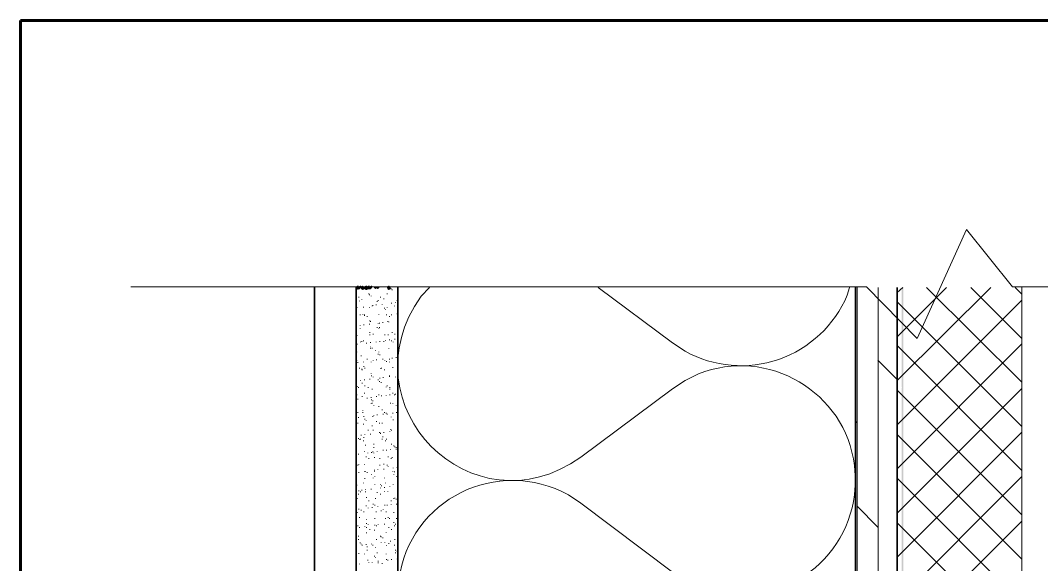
# Model space of a CAD drawing. Header units: inches. Extents: x 5 to 516, y -193 to 129.
# Drawn here: x 14.901 to 16.946, y -164.275 to -163.186 of the extents above; entities that cross this region are included whole.
import ezdxf

# ---------------------------------------------------------------- set-up
doc = ezdxf.new("R2010")
doc.units = ezdxf.units.IN
doc.header["$MEASUREMENT"] = 0
doc.layers.add('PDF7_Geometry', color=7, linetype='Continuous')
doc.layers.add('PDF7_Solid Fills', color=7, linetype='Continuous')

msp = doc.modelspace()

# ---------------------------------------------------------------- hatches: boundary and pattern name
at = {"layer": 'PDF7_Solid Fills', "transparency": 33554559}
for points in [[(15.5779932, -163.7191165), (15.575771, -163.7224498), (15.5791054, -163.7246707), (15.5824388, -163.7224485), (15.5824377, -163.7191165)], [(15.586883, -163.7191163), (15.5835497, -163.7202274), (15.5835497, -163.7235607), (15.586883, -163.725783), (15.5902164, -163.7202274)], [(15.5935517, -163.7191163), (15.5902183, -163.7202274), (15.586885, -163.725782), (15.5902183, -163.7235607), (15.5935517, -163.725783), (15.596885, -163.7202274)], [(15.5946594, -163.7191163), (15.591326, -163.7202274), (15.591326, -163.7235607), (15.5946594, -163.725783), (15.5979927, -163.7202274)], [(15.5979947, -163.7224486), (15.6002169, -163.7191152), (15.5979947, -163.7191152), (15.5979947, -163.7202264), (15.5946613, -163.725782), (15.5979947, -163.7235598)], [(15.6046601, -163.7191151), (15.5979934, -163.7224485), (15.6013267, -163.7246707), (15.6046601, -163.7224485)], [(15.6124441, -163.7235519), (15.6139196, -163.7215845), (15.6168839, -163.7235607), (15.6168884, -163.7235519), (15.6202149, -163.7191165), (15.6191038, -163.7191165), (15.6143413, -163.7210222), (15.6157707, -163.7191165), (15.6102153, -163.7191165), (15.6091076, -163.7191165), (15.609104, -163.7213387), (15.6124397, -163.7235607)], [(15.6391065, -163.7191163), (15.6357732, -163.7202274), (15.6357732, -163.7235607), (15.6391065, -163.725783), (15.6424399, -163.7202274)], [(16.6657709, -164.9480052), (16.6657742, -164.9480041), (16.6913297, -164.966893), (16.6691075, -164.946893), (16.6691042, -164.9468941), (16.6657709, -163.7202273)]]:
    msp.add_hatch(color=256, dxfattribs=at).paths.add_polyline_path(points)

# ---------------------------------------------------------------- linework, layer by layer
at = {"layer": 'PDF7_Geometry', "lineweight": 60}
msp.add_lwpolyline([(59.9013316, -193.1846724), (59.9013316, -163.1857822), (14.901328, -163.1857822), (14.901328, -193.1846724)], dxfattribs=at)
at = {"layer": 'PDF7_Geometry', "lineweight": 15}
for points in [[(15.1224404, -163.7191165), (16.5957738, -163.7191165), (16.6968849, -163.8224498), (16.7957738, -163.604672), (16.887996, -163.7191165), (18.5957739, -163.7191165)], [(15.5746612, -163.7246707), (15.5746612, -163.7235596)], [(15.6435495, -163.7235607), (15.6435495, -163.7224496)], [(15.6457739, -163.7257829), (15.6457739, -163.7246718)], [(15.7202187, -163.7202264), (15.7035521, -163.7380042)], [(16.5768856, -167.5857821), (16.5768856, -163.7202261)], [(16.6191039, -167.5857821), (16.6191039, -163.7202261)], [(16.6568824, -163.9068923), (16.8446602, -163.7202256)], [(16.6568824, -163.8191147), (16.7557713, -163.7202258)], [(16.6568824, -163.7202264), (16.6568824, -167.5857824), (16.9068824, -167.5857824), (16.9068824, -163.7202264)], [(16.6568824, -163.7302271), (16.6679935, -163.7202271)], [(16.9068824, -163.9102266), (16.7157713, -163.7202266)], [(16.9068824, -163.822449), (16.8046602, -163.7202268)], [(16.9068824, -163.7335592), (16.8935491, -163.7202259)], [(15.5791054, -163.7402256), (15.5791054, -163.7391145)], [(15.5802176, -163.7480042), (15.5802176, -163.7468931)], [(15.5846619, -163.7446699), (15.5846619, -163.7435588)], [(15.5991069, -163.7335592), (15.5991069, -163.7324481)], [(15.6002191, -163.7357813), (15.6002191, -163.7346702)], [(15.6035511, -163.7380057), (15.6035511, -163.7368946)], [(15.6157717, -163.7491164), (15.6157717, -163.7480053)], [(15.6179961, -163.7468943), (15.6179961, -163.7457832)], [(15.6224404, -163.7402256), (15.6224404, -163.7391145)], [(15.6291045, -163.7435599), (15.6291045, -163.7424488)], [(15.6357732, -163.7335592), (15.6357732, -163.7324481)], [(15.6557746, -163.7468943), (15.6557746, -163.7457832)], [(16.6568824, -163.9957821), (16.9068824, -163.7457821)], [(16.9068824, -163.9991164), (16.6568824, -163.7491164)], [(15.5757734, -163.761337), (15.5757734, -163.7602259)], [(15.587994, -163.7602271), (15.587994, -163.7591159)], [(15.6002191, -163.761337), (15.6002191, -163.7602259)], [(15.605771, -163.7580049), (15.605771, -163.7568938)], [(15.6068832, -163.7568927), (15.6068832, -163.7557816)], [(15.6135519, -163.7557828), (15.6135519, -163.7546717)], [(15.6257725, -163.7546706), (15.6257725, -163.7535595)], [(15.6302167, -163.7624492), (15.6302167, -163.7613381)], [(15.6324411, -163.7646713), (15.6324411, -163.7635602)], [(15.6357732, -163.761337), (15.6357732, -163.7602259)], [(15.6446617, -163.7524485), (15.6446617, -163.7513374)], [(15.6502182, -163.7580049), (15.6502182, -163.7568938)], [(15.652438, -163.7513385), (15.652438, -163.7502274)], [(15.5813298, -163.775782), (15.5813298, -163.7746709)], [(15.5868818, -163.774672), (15.5868818, -163.7735609)], [(15.5902183, -163.775782), (15.5902183, -163.7746709)], [(15.5902183, -163.7768942), (15.5902183, -163.7757831)], [(15.5957703, -163.7791163), (15.5957703, -163.7780052)], [(15.6013267, -163.7880048), (15.6013267, -163.7868937)], [(15.6024389, -163.7891148), (15.6024389, -163.7880037)], [(15.6191038, -163.774672), (15.6191038, -163.7735609)], [(15.634661, -163.775782), (15.634661, -163.7746709)], [(15.6368854, -163.7891148), (15.6368854, -163.7880037)], [(15.6391053, -163.790227), (15.6391053, -163.7891159)], [(15.6402174, -163.7791163), (15.6402174, -163.7780052)], [(15.6446617, -163.775782), (15.6446617, -163.7746709)], [(15.6557746, -163.7735598), (15.6557746, -163.7724487)], [(15.5813298, -163.7968934), (15.5813298, -163.7957823)], [(15.5813298, -163.8035598), (15.5813298, -163.8024486)], [(15.5891062, -163.7957812), (15.5891062, -163.7946701)], [(15.6002191, -163.7946712), (15.6002191, -163.7935601)], [(15.6013267, -163.8113384), (15.6013267, -163.8102272)], [(15.6157717, -163.8013376), (15.6157717, -163.8002265)], [(15.6179961, -163.7935613), (15.6179961, -163.7924502)], [(15.6191038, -163.8035598), (15.6191038, -163.8024486)], [(15.620216, -163.7924491), (15.620216, -163.791338)], [(15.620216, -163.8013376), (15.620216, -163.8002265)], [(15.6268847, -163.7913369), (15.6268847, -163.7902258)], [(15.6457739, -163.8113384), (15.6457739, -163.8102272)], [(15.5757734, -163.8168926), (15.5757734, -163.8157814)], [(15.5824375, -163.8302276), (15.5824375, -163.8291165)], [(15.5846619, -163.8291154), (15.5846619, -163.8280043)], [(15.587994, -163.8280032), (15.587994, -163.8268921)], [(15.6013267, -163.8157826), (15.6013267, -163.8146715)], [(15.6024389, -163.8313375), (15.6024389, -163.8302264)], [(15.6079954, -163.8146704), (15.6079954, -163.8135593)], [(15.6135519, -163.8302276), (15.6135519, -163.8291165)], [(15.6213282, -163.8291154), (15.6213282, -163.8280043)], [(15.6291045, -163.8291154), (15.6291045, -163.8280043)], [(15.6313289, -163.8157826), (15.6313289, -163.8146715)], [(15.6324411, -163.8268933), (15.6324411, -163.8257822)], [(15.6379931, -163.8157826), (15.6379931, -163.8146715)], [(15.6402174, -163.8257833), (15.6402174, -163.8246722)], [(15.6446617, -163.8280032), (15.6446617, -163.8268921)], [(15.6479938, -163.8302276), (15.6479938, -163.8291165)], [(15.6513258, -163.8146704), (15.6513258, -163.8135593)], [(15.6513258, -163.8246711), (15.6513258, -163.82356)], [(15.5746612, -163.8502268), (15.5746612, -163.8491157)], [(15.5757734, -163.8346719), (15.5757734, -163.8335608)], [(15.5946626, -163.8324497), (15.5946626, -163.8313386)], [(15.6024389, -163.8402261), (15.6024389, -163.839115)], [(15.6024389, -163.8435604), (15.6024389, -163.8424493)], [(15.605771, -163.8424482), (15.605771, -163.8413371)], [(15.6124397, -163.8468925), (15.6124397, -163.8457814)], [(15.6191038, -163.8502268), (15.6191038, -163.8491157)], [(15.6391053, -163.8435604), (15.6391053, -163.8424493)], [(16.6568824, -164.0835597), (16.9068824, -163.8335597)], [(16.9068824, -164.086894), (16.6568824, -163.836894)], [(15.5746612, -163.8668939), (15.5746612, -163.8657828)], [(15.5768856, -163.8713382), (15.5768856, -163.8702271)], [(15.5835497, -163.8580054), (15.5835497, -163.8568943)], [(15.587994, -163.870226), (15.587994, -163.8691149)], [(15.5957703, -163.8646718), (15.5957703, -163.8635607)], [(15.6035511, -163.870226), (15.6035511, -163.8691149)], [(15.6079954, -163.8668939), (15.6079954, -163.8657828)], [(15.6146595, -163.8657817), (15.6146595, -163.8646706)], [(15.6179961, -163.8546711), (15.6179961, -163.8535599)], [(15.6213282, -163.855781), (15.6213282, -163.8546699)], [(15.6268847, -163.8646718), (15.6268847, -163.8635607)], [(15.6313289, -163.8668939), (15.6313289, -163.8657828)], [(15.634661, -163.869116), (15.634661, -163.8680049)], [(15.6402174, -163.8646718), (15.6402174, -163.8635607)], [(15.6402174, -163.870226), (15.6402174, -163.8691149)], [(15.6457739, -163.8624496), (15.6457739, -163.8613385)], [(15.6535502, -163.8613375), (15.6535502, -163.8602263)], [(16.6568824, -163.9046724), (16.6179935, -163.8657835)], [(15.5802176, -163.8824488), (15.5802176, -163.8813377)], [(15.5846619, -163.884671), (15.5846619, -163.8835599)], [(15.5857741, -163.8857832), (15.5857741, -163.8846721)], [(15.5891062, -163.8791145), (15.5891062, -163.8780034)], [(15.591326, -163.8824488), (15.591326, -163.8813377)], [(15.6224404, -163.8835588), (15.6224404, -163.8824477)], [(15.6246603, -163.8824488), (15.6246603, -163.8813377)], [(15.6302167, -163.8857832), (15.6302167, -163.8846721)], [(15.6468816, -163.8813389), (15.6468816, -163.8802278)], [(15.5824375, -163.9068923), (15.5824375, -163.9057812)], [(15.5857741, -163.9124487), (15.5857741, -163.9113376)], [(15.5902183, -163.9057824), (15.5902183, -163.9046712)], [(15.6013267, -163.9046724), (15.6013267, -163.9035613)], [(15.6035511, -163.8935595), (15.6035511, -163.8924484)], [(15.6046633, -163.8980038), (15.6046633, -163.8968926)], [(15.6079954, -163.9002259), (15.6079954, -163.8991148)], [(15.6179961, -163.9057824), (15.6179961, -163.9046712)], [(15.620216, -163.9091167), (15.620216, -163.9080056)], [(15.6213282, -163.902448), (15.6213282, -163.9013369)], [(15.6235481, -163.9113366), (15.6235481, -163.9102254)], [(15.6279969, -163.9013381), (15.6279969, -163.900227)], [(15.6402174, -163.8980038), (15.6402174, -163.8968926)], [(15.6402174, -163.899116), (15.6402174, -163.8980048)], [(15.652438, -163.9002259), (15.652438, -163.8991148)], [(16.2591037, -163.8935603), (16.232437, -163.9068936), (16.2068814, -163.9235603)], [(15.5757734, -163.9191151), (15.5757734, -163.918004)], [(15.5779932, -163.9213373), (15.5779932, -163.9202262)], [(15.5902183, -163.9324502), (15.5902183, -163.9313391)], [(15.591326, -163.9180052), (15.591326, -163.9168941)], [(15.5979947, -163.9213373), (15.5979947, -163.9202262)], [(15.605771, -163.9246716), (15.605771, -163.9235605)], [(15.6335488, -163.9202273), (15.6335488, -163.9191162)], [(15.6357732, -163.9180052), (15.6357732, -163.9168941)], [(15.6413296, -163.9213373), (15.6413296, -163.9202262)], [(15.6413296, -163.9246716), (15.6413296, -163.9235605)], [(15.6468816, -163.9324502), (15.6468816, -163.9313391)], [(16.0235521, -164.0602265), (16.2068854, -163.9235598)], [(16.6568824, -164.1724495), (16.9068824, -163.9224495)], [(16.9068824, -164.1757816), (16.6568824, -163.9257815)], [(15.5746612, -163.9357823), (15.5746612, -163.9346712)], [(15.5768856, -163.9446708), (15.5768856, -163.9435597)], [(15.5857741, -163.9391143), (15.5857741, -163.9380032)], [(15.5957703, -163.9424487), (15.5957703, -163.9413375)], [(15.6035511, -163.9413387), (15.6035511, -163.9402276)], [(15.6035511, -163.9535593), (15.6035511, -163.9524482)], [(15.6046633, -163.945783), (15.6046633, -163.9446719)], [(15.605771, -163.9524494), (15.605771, -163.9513383)], [(15.6068832, -163.9480051), (15.6068832, -163.946894)], [(15.6146595, -163.9391143), (15.6146595, -163.9380032)], [(15.6191038, -163.9357823), (15.6191038, -163.9346712)], [(15.6246603, -163.9380044), (15.6246603, -163.9368933)], [(15.6335488, -163.9368945), (15.6335488, -163.9357833)], [(15.6413296, -163.9357823), (15.6413296, -163.9346712)], [(15.6424373, -163.9524494), (15.6424373, -163.9513383)], [(15.6468816, -163.9535593), (15.6468816, -163.9524482)], [(15.6502182, -163.9357823), (15.6502182, -163.9346712)], [(15.652438, -163.9346701), (15.652438, -163.933559)], [(15.5768856, -163.9713386), (15.5768856, -163.9702275)], [(15.5868818, -163.9668921), (15.5868818, -163.965781)], [(15.5868818, -163.9713386), (15.5868818, -163.9702275)], [(15.6091076, -163.9568936), (15.6091076, -163.9557825)], [(15.6191038, -163.9591158), (15.6191038, -163.9580047)], [(15.6257725, -163.9657822), (15.6257725, -163.9646711)], [(15.6279969, -163.9746707), (15.6279969, -163.9735596)], [(15.6302167, -163.9713386), (15.6302167, -163.9702275)], [(15.6335488, -163.9724486), (15.6335488, -163.9713375)], [(15.6357732, -163.9746707), (15.6357732, -163.9735596)], [(15.6468816, -163.9724486), (15.6468816, -163.9713375)], [(15.6535502, -163.9568936), (15.6535502, -163.9557825)], [(15.6546624, -163.9713386), (15.6546624, -163.9702275)], [(15.5768856, -163.99245), (15.5768856, -163.9913389)], [(15.5779932, -163.9813371), (15.5779932, -163.980226)], [(15.587994, -163.9946699), (15.587994, -163.9935588)], [(15.5891062, -163.979115), (15.5891062, -163.9780039)], [(15.591326, -163.9846714), (15.591326, -163.9835603)], [(15.5935504, -163.9868936), (15.5935504, -163.9857824)], [(15.6068832, -163.979115), (15.6068832, -163.9780039)], [(15.6091076, -163.9768928), (15.6091076, -163.9757817)], [(15.6146595, -163.9891157), (15.6146595, -163.9880046)], [(15.6157717, -163.9757829), (15.6157717, -163.9746718)], [(15.620216, -163.99245), (15.620216, -163.9913389)], [(15.6257725, -163.99245), (15.6257725, -163.9913389)], [(15.6435495, -163.9802272), (15.6435495, -163.9791161)], [(15.6479938, -163.9857814), (15.6479938, -163.9846703)], [(16.5768856, -163.9913378), (16.5735523, -163.9880045)], [(15.591326, -164.0157835), (15.591326, -164.0146724)], [(15.5979947, -164.0068927), (15.5979947, -164.0057816)], [(15.6024389, -164.0146713), (15.6024389, -164.0135602)], [(15.605771, -163.9980042), (15.605771, -163.9968931)], [(15.6079954, -164.0068927), (15.6079954, -164.0057816)], [(15.620216, -164.011337), (15.620216, -164.0102259)], [(15.6224404, -164.0124492), (15.6224404, -164.0113381)], [(15.6224404, -164.0135591), (15.6224404, -164.012448)], [(15.6291045, -164.011337), (15.6291045, -164.0102259)], [(15.6413296, -164.0091149), (15.6413296, -164.0080038)], [(15.6424373, -164.0057828), (15.6424373, -164.0046717)], [(15.6446617, -164.0068927), (15.6446617, -164.0057816)], [(16.6568824, -164.2602271), (16.9068824, -164.0102271)], [(16.9068824, -164.2646714), (16.6568824, -164.0146713)], [(15.5779932, -164.0235599), (15.5779932, -164.0224488)], [(15.5802176, -164.025782), (15.5802176, -164.0246709)], [(15.5824375, -164.0246721), (15.5824375, -164.023561)], [(15.5835497, -164.0168935), (15.5835497, -164.0157824)], [(15.587994, -164.0280041), (15.587994, -164.026893)], [(15.5891062, -164.0213377), (15.5891062, -164.0202266)], [(15.6091076, -164.0346705), (15.6091076, -164.0335594)], [(15.6257725, -164.0246721), (15.6257725, -164.023561)], [(15.6268847, -164.0202278), (15.6268847, -164.0191167)], [(15.6324411, -164.0280041), (15.6324411, -164.026893)], [(15.634661, -164.0246721), (15.634661, -164.023561)], [(15.6446617, -164.0346705), (15.6446617, -164.0335594)], [(15.5779932, -164.054672), (15.5779932, -164.0535609)], [(15.5902183, -164.0491155), (15.5902183, -164.0480044)], [(15.5924382, -164.0368927), (15.5924382, -164.0357815)], [(15.5968825, -164.0524498), (15.5968825, -164.0513387)], [(15.6046633, -164.0513376), (15.6046633, -164.0502265)], [(15.6068832, -164.0502255), (15.6068832, -164.0491143)], [(15.6091076, -164.0413369), (15.6091076, -164.0402258)], [(15.6091076, -164.0524498), (15.6091076, -164.0513387)], [(15.6157717, -164.0491155), (15.6157717, -164.0480044)], [(15.6279969, -164.0468934), (15.6279969, -164.0457823)], [(15.634661, -164.0468934), (15.634661, -164.0457823)], [(15.6424373, -164.0457812), (15.6424373, -164.0446701)], [(15.649106, -164.0380049), (15.649106, -164.0368937)], [(15.6513258, -164.040227), (15.6513258, -164.0391159)], [(15.6535502, -164.0413369), (15.6535502, -164.0402258)], [(15.6535502, -164.0446713), (15.6535502, -164.0435601)], [(15.5768856, -164.0768933), (15.5768856, -164.0757822)], [(15.5791054, -164.0757834), (15.5791054, -164.0746722)], [(15.5902183, -164.0757834), (15.5902183, -164.0746722)], [(15.5935504, -164.0602262), (15.5935504, -164.0591151)], [(15.5991069, -164.0635605), (15.5991069, -164.0624494)], [(15.6102153, -164.0613384), (15.6102153, -164.0602273)], [(15.6213282, -164.0635605), (15.6213282, -164.0624494)], [(15.6213282, -164.0768933), (15.6213282, -164.0757822)], [(15.6291045, -164.0746712), (15.6291045, -164.0735601)], [(15.6357732, -164.0768933), (15.6357732, -164.0757822)], [(15.6379931, -164.0602262), (15.6379931, -164.0591151)], [(15.6435495, -164.0635605), (15.6435495, -164.0624494)], [(15.6457739, -164.0613384), (15.6457739, -164.0602273)], [(15.573549, -164.0891162), (15.573549, -164.088005)], [(15.5791054, -164.0913383), (15.5791054, -164.0902272)], [(15.5902183, -164.0891162), (15.5902183, -164.088005)], [(15.5924382, -164.0891162), (15.5924382, -164.088005)], [(15.5957703, -164.0913383), (15.5957703, -164.0902272)], [(15.6046633, -164.0957825), (15.6046633, -164.0946714)], [(15.6102153, -164.086894), (15.6102153, -164.0857829)], [(15.6102153, -164.0891162), (15.6102153, -164.088005)], [(15.6168839, -164.0857818), (15.6168839, -164.0846707)], [(15.6291045, -164.0846719), (15.6291045, -164.0835608)], [(15.6379931, -164.0791154), (15.6379931, -164.0780043)], [(15.6468816, -164.0891162), (15.6468816, -164.088005)], [(15.6479938, -164.0824498), (15.6479938, -164.0813386)], [(15.649106, -164.0957825), (15.649106, -164.0946714)], [(15.6502182, -164.0902261), (15.6502182, -164.089115)], [(15.6557746, -164.0813376), (15.6557746, -164.0802264)], [(15.5746612, -164.1168939), (15.5746612, -164.1157828)], [(15.587994, -164.1124497), (15.587994, -164.1113386)], [(15.591326, -164.1035611), (15.591326, -164.10245)], [(15.6079954, -164.1024489), (15.6079954, -164.1013378)], [(15.6113275, -164.0991169), (15.6113275, -164.0980058)], [(15.6113275, -164.1157817), (15.6113275, -164.1146706)], [(15.6224404, -164.1157817), (15.6224404, -164.1146706)], [(15.6246603, -164.1180039), (15.6246603, -164.1168928)], [(15.6302167, -164.1024489), (15.6302167, -164.1013378)], [(15.6324411, -164.1124497), (15.6324411, -164.1113386)], [(15.6479938, -164.1157817), (15.6479938, -164.1146706)], [(15.6546624, -164.0991169), (15.6546624, -164.0980058)], [(16.6568824, -164.3491169), (16.9068824, -164.0991169)], [(16.9068824, -164.352449), (16.6568824, -164.1024489)], [(15.5779932, -164.134671), (15.5779932, -164.1335599)], [(15.5791054, -164.1280046), (15.5791054, -164.1268935)], [(15.5824375, -164.1302267), (15.5824375, -164.1291156)], [(15.5846619, -164.1268947), (15.5846619, -164.1257835)], [(15.5924382, -164.1257825), (15.5924382, -164.1246713)], [(15.5924382, -164.1302267), (15.5924382, -164.1291156)], [(15.6035511, -164.1246703), (15.6035511, -164.1235592)], [(15.6157717, -164.1313389), (15.6157717, -164.1302278)], [(15.6224404, -164.1224481), (15.6224404, -164.121337)], [(15.6224404, -164.134671), (15.6224404, -164.1335599)], [(15.6302167, -164.1213382), (15.6302167, -164.1202271)], [(15.6302167, -164.1291145), (15.6302167, -164.1280034)], [(15.6368854, -164.1291145), (15.6368854, -164.1280034)], [(15.6413296, -164.1191161), (15.6413296, -164.118005)], [(15.5757734, -164.1435595), (15.5757734, -164.1424484)], [(15.5935504, -164.1580045), (15.5935504, -164.1568934)], [(15.5946626, -164.1413374), (15.5946626, -164.1402263)], [(15.5991069, -164.1480038), (15.5991069, -164.1468927)], [(15.6079954, -164.1546724), (15.6079954, -164.1535613)], [(15.6113275, -164.1568923), (15.6113275, -164.1557812)], [(15.6124397, -164.1435595), (15.6124397, -164.1424484)], [(15.6168839, -164.1591167), (15.6168839, -164.1580056)], [(15.6313289, -164.1568923), (15.6313289, -164.1557812)], [(15.6357732, -164.1568923), (15.6357732, -164.1557812)], [(15.6435495, -164.1480038), (15.6435495, -164.1468927)], [(15.6435495, -164.1557824), (15.6435495, -164.1546713)], [(15.649106, -164.1435595), (15.649106, -164.1424484)], [(15.6513258, -164.1424496), (15.6513258, -164.1413385)], [(15.6535502, -164.1446717), (15.6535502, -164.1435606)], [(15.6546624, -164.1546724), (15.6546624, -164.1535613)], [(16.6179962, -164.2002273), (16.5768851, -164.158005)], [(15.5757734, -164.1713373), (15.5757734, -164.1702262)], [(15.5791054, -164.1646709), (15.5791054, -164.1635598)], [(15.5835497, -164.166893), (15.5835497, -164.1657819)], [(15.5891062, -164.1702274), (15.5891062, -164.1691162)], [(15.5979947, -164.1624488), (15.5979947, -164.1613377)], [(15.605771, -164.1613366), (15.605771, -164.1602255)], [(15.6135519, -164.1702274), (15.6135519, -164.1691162)], [(15.6235481, -164.1680052), (15.6235481, -164.1668941)], [(15.6279969, -164.1657831), (15.6279969, -164.164672)], [(15.6335488, -164.1702274), (15.6335488, -164.1691162)], [(15.649106, -164.1713373), (15.649106, -164.1702262)], [(15.5768856, -164.1980051), (15.5768856, -164.196894)], [(15.5802176, -164.181338), (15.5802176, -164.1802269)], [(15.591326, -164.1991151), (15.591326, -164.198004)], [(15.5946626, -164.1857823), (15.5946626, -164.1846712)], [(15.5946626, -164.1935609), (15.5946626, -164.1924498)], [(15.5979947, -164.195783), (15.5979947, -164.1946719)], [(15.6113275, -164.1835602), (15.6113275, -164.182449)], [(15.6113275, -164.1968929), (15.6113275, -164.1957818)], [(15.6146595, -164.1980051), (15.6146595, -164.196894)], [(15.6179961, -164.195783), (15.6179961, -164.1946719)], [(15.6302167, -164.1946708), (15.6302167, -164.1935597)], [(15.6324411, -164.1835602), (15.6324411, -164.182449)], [(15.6379931, -164.181338), (15.6379931, -164.1802269)], [(15.6402174, -164.1835602), (15.6402174, -164.182449)], [(15.649106, -164.1913387), (15.649106, -164.1902276)], [(15.6502182, -164.1980051), (15.6502182, -164.196894)], [(15.652438, -164.1946708), (15.652438, -164.1935597)], [(15.6546624, -164.1835602), (15.6546624, -164.182449)], [(15.6568823, -164.1913387), (15.6568823, -164.1902276)], [(16.6568824, -164.4380044), (16.9068824, -164.1880044)], [(16.9068824, -164.4413388), (16.6568824, -164.1913387)], [(15.5779932, -164.2191165), (15.5779932, -164.2180054)], [(15.5802176, -164.2013372), (15.5802176, -164.2002261)], [(15.5946626, -164.2013372), (15.5946626, -164.2002261)], [(15.5946626, -164.2124479), (15.5946626, -164.2113368)], [(15.6013267, -164.2057815), (15.6013267, -164.2046704)], [(15.6102153, -164.2068937), (15.6102153, -164.2057826)], [(15.6224404, -164.2191165), (15.6224404, -164.2180054)], [(15.6235481, -164.2202265), (15.6235481, -164.2191153)], [(15.6335488, -164.2113379), (15.6335488, -164.2102268)], [(15.6391053, -164.2013372), (15.6391053, -164.2002261)], [(15.6446617, -164.2057815), (15.6446617, -164.2046704)], [(15.5779932, -164.2257829), (15.5779932, -164.2246718)], [(15.5813298, -164.2324493), (15.5813298, -164.2313382)], [(15.5835497, -164.2346714), (15.5835497, -164.2335603)], [(15.5857741, -164.2368936), (15.5857741, -164.2357825)], [(15.5935504, -164.2357814), (15.5935504, -164.2346703)], [(15.5957703, -164.2402256), (15.5957703, -164.2391145)], [(15.6046633, -164.2346714), (15.6046633, -164.2335603)], [(15.6068832, -164.2368936), (15.6068832, -164.2357825)], [(15.6146595, -164.2257829), (15.6146595, -164.2246718)], [(15.6235481, -164.2313371), (15.6235481, -164.230226)], [(15.6268847, -164.2224486), (15.6268847, -164.2213375)], [(15.6313289, -164.2313371), (15.6313289, -164.230226)], [(15.634661, -164.2380058), (15.634661, -164.2368947)], [(15.6391053, -164.2335593), (15.6391053, -164.2324481)], [(15.6424373, -164.229115), (15.6424373, -164.2280039)], [(15.6502182, -164.2368936), (15.6502182, -164.2357825)], [(15.6513258, -164.2257829), (15.6513258, -164.2246718)], [(15.5791054, -164.2535607), (15.5791054, -164.2524496)], [(15.5902183, -164.2546706), (15.5902183, -164.2535595)], [(15.5957703, -164.2468943), (15.5957703, -164.2457832)], [(15.6102153, -164.2591149), (15.6102153, -164.2580038)], [(15.6124397, -164.2413378), (15.6124397, -164.2402267)], [(15.6124397, -164.261337), (15.6124397, -164.2602259)], [(15.6157717, -164.2524485), (15.6157717, -164.2513374)], [(15.6335488, -164.2546706), (15.6335488, -164.2535595)], [(15.652438, -164.2468943), (15.652438, -164.2457832)], [(15.652438, -164.2524485), (15.652438, -164.2513374)], [(15.6557746, -164.2491164), (15.6557746, -164.2480053)], [(15.6568823, -164.2413378), (15.6568823, -164.2402267)], [(15.573549, -164.2724477), (15.573549, -164.2713366)], [(15.5802176, -164.2746721), (15.5802176, -164.273561)], [(15.5968825, -164.2668935), (15.5968825, -164.2657824)], [(15.5991069, -164.2713378), (15.5991069, -164.2702266)], [(15.605771, -164.2713378), (15.605771, -164.2702266)], [(15.6179961, -164.2691156), (15.6179961, -164.2680045)], [(15.6179961, -164.2724477), (15.6179961, -164.2713366)], [(15.6257725, -164.2735599), (15.6257725, -164.2724488)], [(15.634661, -164.2657836), (15.634661, -164.2646724)], [(15.6368854, -164.2668935), (15.6368854, -164.2657824)], [(15.6446617, -164.2657836), (15.6446617, -164.2646724)], [(15.6557746, -164.2646714), (15.6557746, -164.2635602)]]:
    msp.add_lwpolyline(points, dxfattribs=at)
at = {"layer": 'PDF7_Geometry', "lineweight": 35}
for points in [[(15.4902156, -163.7202264), (15.4902156, -166.5680044)], [(15.4902156, -166.568005), (15.573549, -166.568005), (15.573549, -163.720227)], [(15.573549, -163.7202264), (15.573549, -167.5035601)], [(15.6568823, -163.7202273), (15.6568823, -167.503561), (15.573549, -167.503561), (15.573549, -166.5680053)], [(16.573549, -163.7202264), (16.573549, -167.5857824), (16.6568824, -167.5857824), (16.6568824, -163.7202264)]]:
    msp.add_lwpolyline(points, dxfattribs=at)
at = {"layer": 'PDF7_Geometry', "lineweight": 50}
for points in [[(15.5779932, -163.7191165), (15.575771, -163.7191165)], [(15.5757734, -163.7224486), (15.58244, -163.7191152)], [(15.5835497, -163.7202264), (15.586883, -163.7191153)], [(15.5902183, -163.7202264), (15.5935517, -163.7191153)], [(15.591326, -163.7202264), (15.5946594, -163.7191153)], [(15.5979947, -163.7224486), (15.6046613, -163.7191152)], [(15.6002191, -163.7191165), (15.5979969, -163.7191165)], [(15.6357732, -163.7202264), (15.6391065, -163.7191153)]]:
    msp.add_lwpolyline(points, close=True, dxfattribs=at)
at = {"layer": 'PDF7_Geometry', "lineweight": 15}
for points in [[(16.0579925, -163.7202264), (16.2068814, -163.8313375), (16.232437, -163.8480042, 0.446868516), (16.5568815, -163.735782), (16.5613259, -163.7202264)], [(15.9991037, -164.1357825), (16.0235481, -164.1524492), (16.2068814, -164.290227), (16.232437, -164.3057826), (16.2591037, -164.3191159, 0.493454861), (16.5713259, -164.1357825), (16.5735481, -164.1068937), (16.5713259, -164.0768937)]]:
    msp.add_lwpolyline(points, format="xyb", dxfattribs=at)
for points in [[(15.7035521, -163.7380042), (15.5494224, -163.9553375), (15.8057743, -164.2150968), (16.0235521, -164.0602265)], [(16.5713259, -164.0768937), (16.5540666, -163.9298196), (16.3969926, -163.8378751), (16.2591037, -163.8935603)], [(15.9991037, -164.1357825), (15.8562147, -164.0576714), (15.6806592, -164.1442455), (15.6591036, -164.3057826)]]:
    msp.add_open_spline(points, degree=3, dxfattribs=at)
at = {"layer": 'PDF7_Solid Fills', "lineweight": 50, "transparency": 33554559}
for points in [[(15.5757734, -163.7224486), (15.5779956, -163.7191152), (15.5757734, -163.7191152)], [(15.5968825, -163.7202264), (15.5935492, -163.725782), (15.5968825, -163.7235598)], [(15.6002191, -163.7191165), (15.5979969, -163.7224498), (15.6046635, -163.7191165)], [(15.6124397, -163.7235607), (15.615773, -163.7191163), (15.615773, -163.7213385)], [(15.6168839, -163.7235607), (15.6202173, -163.7191163), (15.6202173, -163.7213385)], [(15.6424373, -163.7202264), (15.639104, -163.725782), (15.6424373, -163.7235598)], [(16.6691075, -164.946893), (16.6657742, -163.7202263), (16.6691075, -163.7202263)]]:
    msp.add_solid(points, dxfattribs=at)

doc.saveas('drawing.dxf')
